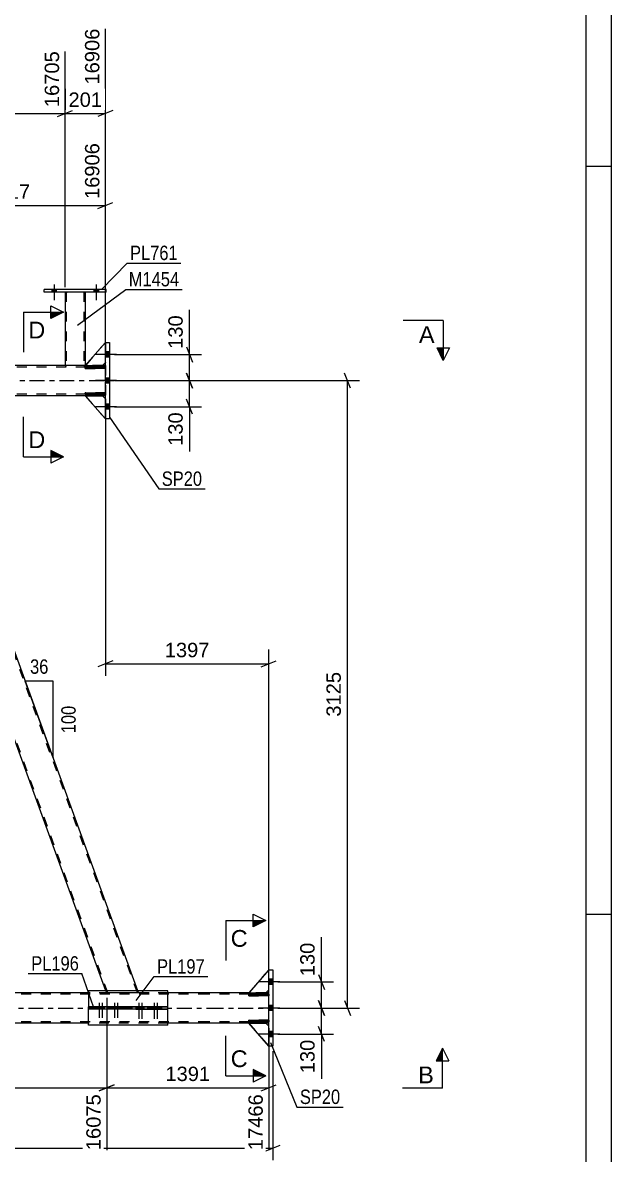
# Model space of a CAD drawing. Header units: millimetres. Extents: x -68 to 773, y -404 to 190.
# Drawn here: x 656 to 773.3, y -154.2 to 71.3 of the extents above; entities that cross this region are included whole.
import ezdxf

# ---------------------------------------------------------------- set-up
doc = ezdxf.new("R2010")
doc.units = ezdxf.units.MM
doc.linetypes.add('DXK_LINE_DOT2', pattern=[3.9198, 1.9599, -1.9599])
doc.linetypes.add('DXK_LINE_DOT3', pattern=[5.9187, 2.979, -0.9799, 0.9799, -0.9799])
doc.styles.add('Arial', font='ARIAL.TTF', dxfattribs={"height": 0.2})
doc.styles.add('Arial Narrow', font='ARIALN.TTF', dxfattribs={"height": 0.2})

# ---------------------------------------------------------------- blocks, each defined once
blk = doc.blocks.new('Unknown-318892922-1115')
at = {"color": 5, "linetype": 'Continuous'}
for p, q in [((773.35, -404.36), (773.35, 189.64)), ((768.35, -399.36), (768.35, 184.64)), ((773.35, 42.64), (768.35, 42.64)), ((773.35, -106.36), (768.35, -106.36))]:
    blk.add_line(p, q, dxfattribs=at)
blk = doc.blocks.new('Bolt-318892922-3757 - 3449')
at = {"linetype": 'Continuous'}
for points in [[(705.86, -120.32), (705.86, -119.28), (705.06, -119.28), (705.06, -120.32)], [(705.86, -120.32), (705.86, -119.28), (705.06, -119.28), (705.06, -120.32)], [(705.86, -120.32), (705.86, -119.28), (705.06, -119.28), (705.06, -120.32)], [(705.86, -125.52), (705.86, -124.48), (705.06, -124.48), (705.06, -125.52)], [(705.86, -125.52), (705.86, -124.48), (705.06, -124.48), (705.06, -125.52)], [(705.86, -130.72), (705.86, -129.68), (705.06, -129.68), (705.06, -130.72)], [(705.86, -130.72), (705.86, -129.68), (705.06, -129.68), (705.06, -130.72)], [(705.86, -130.72), (705.86, -129.68), (705.06, -129.68), (705.06, -130.72)]]:
    blk.add_hatch(color=1, dxfattribs=at).paths.add_polyline_path(points)
at = {"color": 1, "linetype": 'Continuous'}
for p, q in [((705.86, -119.28), (705.06, -119.28)), ((705.86, -119.28), (705.06, -119.28)), ((705.86, -119.28), (705.06, -119.28)), ((707.26, -119.8), (703.06, -119.8)), ((707.26, -119.8), (703.06, -119.8)), ((707.26, -119.8), (703.06, -119.8)), ((705.86, -120.32), (705.06, -120.32)), ((705.86, -120.32), (705.06, -120.32)), ((705.86, -120.32), (705.06, -120.32)), ((707.26, -125), (703.06, -125)), ((707.26, -125), (703.06, -125)), ((705.86, -124.48), (705.06, -124.48)), ((705.86, -124.48), (705.06, -124.48)), ((705.86, -125.52), (705.06, -125.52)), ((705.86, -125.52), (705.06, -125.52)), ((707.26, -130.2), (703.06, -130.2)), ((707.26, -130.2), (703.06, -130.2)), ((707.26, -130.2), (703.06, -130.2)), ((705.86, -129.68), (705.06, -129.68)), ((705.86, -129.68), (705.06, -129.68)), ((705.86, -129.68), (705.06, -129.68)), ((705.86, -130.72), (705.06, -130.72)), ((705.86, -130.72), (705.06, -130.72)), ((705.86, -130.72), (705.06, -130.72))]:
    blk.add_line(p, q, dxfattribs=at)
blk = doc.blocks.new('Part-318892922-3551 - 3449')
at = {"color": 7, "linetype": 'DXK_LINE_DOT2'}
for p, q in [((705.06, -117.4), (701.06, -122)), ((705.06, -121.4), (705.06, -117.4)), ((704.46, -122), (705.06, -121.4)), ((701.06, -122), (704.46, -122))]:
    blk.add_line(p, q, dxfattribs=at)
blk = doc.blocks.new('Part-318892922-3489 - 3449')
at = {"color": 2, "linetype": 'Continuous'}
for p, q in [((705.06, -117.4), (701.06, -122)), ((704.46, -122), (705.06, -121.4)), ((701.06, -122), (704.46, -122))]:
    blk.add_line(p, q, dxfattribs=at)
at = {"color": 7, "linetype": 'DXK_LINE_DOT2'}
blk.add_line((705.06, -121.4), (705.06, -117.4), dxfattribs=at)
blk = doc.blocks.new('Part-318892922-3490 - 3449')
at = {"color": 7, "linetype": 'DXK_LINE_DOT2'}
for p, q in [((705.06, -127.44), (701.06, -127.44)), ((701.06, -127.44), (701.06, -127.76)), ((701.06, -127.76), (705.06, -127.76)), ((704.46, -127.76), (704.46, -127.44)), ((705.06, -127.76), (705.06, -127.44))]:
    blk.add_line(p, q, dxfattribs=at)
blk = doc.blocks.new('Part-318892922-4144 - 3449')
at = {"color": 2, "linetype": 'Continuous'}
for p, q in [((664.46, 17.64), (664.45, 3)), ((668.46, 17.64), (668.45, 3)), ((664.49, 3), (664.45, 3)), ((664.59, 3), (664.49, 3)), ((664.75, 3), (664.59, 3)), ((668.16, 3), (664.75, 3)), ((668.31, 3), (668.16, 3)), ((668.42, 3), (668.31, 3)), ((668.45, 3), (668.42, 3))]:
    blk.add_line(p, q, dxfattribs=at)
at = {"color": 7, "linetype": 'DXK_LINE_DOT2'}
for p, q in [((664.46, 17.65), (664.46, 17.65)), ((664.46, 17.65), (664.46, 17.64)), ((664.46, 17.64), (664.46, 17.65)), ((664.49, 17.65), (664.46, 17.65)), ((664.46, 17.65), (664.49, 17.65)), ((664.6, 17.65), (664.49, 17.65)), ((664.49, 17.65), (664.6, 17.65)), ((664.75, 17.65), (664.6, 17.65)), ((664.6, 17.65), (664.75, 17.65)), ((664.7, 17.65), (664.69, 3)), ((664.7, 17.65), (664.7, 17.65)), ((664.72, 17.65), (664.7, 17.65)), ((664.7, 17.65), (664.72, 17.65)), ((664.77, 17.65), (664.72, 17.65)), ((664.72, 17.65), (664.77, 17.65)), ((668.16, 17.65), (664.75, 17.65)), ((668.16, 17.65), (664.75, 17.65)), ((668.07, 17.65), (664.77, 17.65)), ((664.77, 17.65), (664.85, 17.65)), ((668.15, 17.65), (664.85, 17.65)), ((668.15, 17.65), (668.07, 17.65)), ((668.2, 17.65), (668.15, 17.65)), ((668.15, 17.65), (668.2, 17.65)), ((668.16, 17.65), (668.32, 17.65)), ((668.32, 17.65), (668.16, 17.65)), ((668.22, 17.65), (668.2, 17.65)), ((668.2, 17.65), (668.22, 17.65)), ((668.22, 17.65), (668.21, 3)), ((668.22, 17.65), (668.22, 17.65)), ((668.32, 17.65), (668.42, 17.65)), ((668.42, 17.65), (668.32, 17.65)), ((668.42, 17.65), (668.46, 17.65)), ((668.46, 17.65), (668.42, 17.65)), ((668.46, 17.65), (668.46, 17.65)), ((668.46, 17.65), (668.46, 17.64)), ((668.46, 17.64), (668.46, 17.65)), ((664.45, 3.01), (664.49, 3.01)), ((664.49, 3.01), (664.59, 3.01)), ((664.59, 3.01), (664.75, 3.01)), ((664.69, 3.01), (664.71, 3.01)), ((664.69, 3), (664.71, 3)), ((668.06, 3), (664.71, 3.01)), ((664.71, 3), (664.75, 3)), ((668.21, 3), (664.75, 3.01)), ((664.75, 3), (664.76, 3)), ((664.76, 3), (664.84, 3)), ((668.19, 3), (664.84, 3)), ((668.14, 3), (668.06, 3)), ((668.19, 3), (668.14, 3)), ((668.21, 3), (668.19, 3)), ((668.19, 3), (668.21, 3)), ((668.21, 3), (668.31, 3)), ((668.31, 3), (668.42, 3)), ((668.42, 3), (668.45, 3))]:
    blk.add_line(p, q, dxfattribs=at)
blk = doc.blocks.new('Part-318892922-3491 - 3449')
at = {"color": 7, "linetype": 'DXK_LINE_DOT2'}
for p, q in [((705.06, -122.24), (701.06, -122.24)), ((701.06, -122.24), (701.06, -122.56)), ((701.06, -122.56), (705.06, -122.56)), ((704.46, -122.56), (704.46, -122.24)), ((705.06, -122.56), (705.06, -122.24))]:
    blk.add_line(p, q, dxfattribs=at)
blk = doc.blocks.new('Part-318892922-4154 - 3449')
at = {"color": 2, "linetype": 'Continuous'}
for p, q in [((660.26, 17.64), (660.26, 18.12)), ((672.66, 18.12), (660.26, 18.12)), ((672.66, 17.64), (672.66, 18.12)), ((672.66, 17.64), (660.26, 17.64))]:
    blk.add_line(p, q, dxfattribs=at)
blk = doc.blocks.new('Part-318892922-3511 - 3449')
at = {"color": 2, "linetype": 'Continuous'}
for p, q in [((701.06, -128), (704.46, -128)), ((705.06, -132.6), (701.06, -128)), ((704.46, -128), (705.06, -128.6))]:
    blk.add_line(p, q, dxfattribs=at)
at = {"color": 7, "linetype": 'DXK_LINE_DOT2'}
blk.add_line((705.06, -132.6), (705.06, -128.6), dxfattribs=at)
blk = doc.blocks.new('Part-318892922-3514 - 3449')
at = {"color": 7, "linetype": 'DXK_LINE_DOT2'}
for p, q in [((704.46, -128), (701.06, -128)), ((701.06, -128), (705.06, -132.6)), ((705.06, -128.6), (704.46, -128)), ((705.06, -132.6), (705.06, -128.6))]:
    blk.add_line(p, q, dxfattribs=at)
blk = doc.blocks.new('Part-318892922-3516 - 3449')
at = {"color": 2, "linetype": 'Continuous'}
for p, q in [((701.06, -127.44), (705.06, -127.44)), ((701.06, -127.76), (701.06, -127.44)), ((705.06, -127.76), (701.06, -127.76)), ((705.06, -127.44), (705.06, -127.76))]:
    blk.add_line(p, q, dxfattribs=at)
at = {"color": 7, "linetype": 'DXK_LINE_DOT2'}
blk.add_line((704.46, -127.76), (704.46, -127.44), dxfattribs=at)
blk = doc.blocks.new('Part-318892922-3517 - 3449')
at = {"color": 2, "linetype": 'Continuous'}
for p, q in [((701.06, -122.24), (705.06, -122.24)), ((701.06, -122.56), (701.06, -122.24)), ((705.06, -122.56), (701.06, -122.56)), ((705.06, -122.24), (705.06, -122.56))]:
    blk.add_line(p, q, dxfattribs=at)
at = {"color": 7, "linetype": 'DXK_LINE_DOT2'}
blk.add_line((704.46, -122.56), (704.46, -122.24), dxfattribs=at)
blk = doc.blocks.new('Part-318892922-3707 - 3449')
at = {"color": 2, "linetype": 'Continuous'}
for p, q in [((668.49, -2.44), (672.49, -2.44)), ((668.49, -2.76), (668.49, -2.44)), ((672.49, -2.76), (668.49, -2.76)), ((672.49, -2.44), (672.49, -2.76))]:
    blk.add_line(p, q, dxfattribs=at)
at = {"color": 7, "linetype": 'DXK_LINE_DOT2'}
blk.add_line((671.89, -2.76), (671.89, -2.44), dxfattribs=at)
blk = doc.blocks.new('Part-318892922-3526 - 3449')
at = {"color": 2, "linetype": 'Continuous'}
for p, q in [((705.06, -132.6), (705.06, -117.4)), ((705.06, -117.4), (705.86, -117.4)), ((705.86, -117.4), (705.86, -132.6)), ((705.86, -132.6), (705.06, -132.6))]:
    blk.add_line(p, q, dxfattribs=at)
blk = doc.blocks.new('Part-318892922-3709 - 3449')
at = {"color": 7, "linetype": 'DXK_LINE_DOT2'}
for p, q in [((672.49, -2.44), (668.49, -2.44)), ((668.49, -2.44), (668.49, -2.76)), ((668.49, -2.76), (672.49, -2.76)), ((671.89, -2.76), (671.89, -2.44)), ((672.49, -2.76), (672.49, -2.44))]:
    blk.add_line(p, q, dxfattribs=at)
blk = doc.blocks.new('Part-318892922-3642 - 3449')
at = {"color": 2, "linetype": 'Continuous'}
for p, q in [((684.96, -124.75), (669.1, -124.75)), ((669.1, -124.75), (675.51, -124.75)), ((669.1, -124.75), (669.1, -125.23)), ((675.51, -125.23), (669.1, -125.23)), ((675.51, -124.75), (678.55, -124.75)), ((675.51, -124.75), (675.51, -125.23)), ((678.55, -125.23), (675.51, -125.23)), ((678.55, -124.75), (684.96, -124.75)), ((678.55, -124.75), (678.55, -125.23)), ((678.55, -125.23), (684.96, -125.23)), ((684.96, -125.23), (684.96, -124.75))]:
    blk.add_line(p, q, dxfattribs=at)
at = {"color": 7, "linetype": 'DXK_LINE_DOT2'}
for p, q in [((669.1, -124.75), (669.1, -124.75)), ((669.1, -124.75), (669.1, -124.75)), ((684.96, -125.23), (669.1, -125.23)), ((684.96, -124.75), (684.96, -124.75)), ((684.96, -124.75), (684.96, -124.75))]:
    blk.add_line(p, q, dxfattribs=at)
blk = doc.blocks.new('Part-318892922-3706 - 3449')
at = {"color": 2, "linetype": 'Continuous'}
for p, q in [((668.49, 2.76), (672.49, 2.76)), ((668.49, 2.44), (668.49, 2.76)), ((672.49, 2.44), (668.49, 2.44)), ((672.49, 2.76), (672.49, 2.44))]:
    blk.add_line(p, q, dxfattribs=at)
at = {"color": 7, "linetype": 'DXK_LINE_DOT2'}
blk.add_line((671.89, 2.44), (671.89, 2.76), dxfattribs=at)
blk = doc.blocks.new('Part-318892922-4091 - 3449')
at = {"color": 2, "linetype": 'Continuous'}
for p, q in [((672.49, -7.6), (672.49, 7.6)), ((672.49, 7.6), (673.29, 7.6)), ((673.29, 7.6), (673.29, -7.6)), ((673.29, -7.6), (672.49, -7.6))]:
    blk.add_line(p, q, dxfattribs=at)
blk = doc.blocks.new('Part-318892922-3708 - 3449')
at = {"color": 7, "linetype": 'DXK_LINE_DOT2'}
for p, q in [((672.49, 2.76), (668.49, 2.76)), ((668.49, 2.76), (668.49, 2.44)), ((668.49, 2.44), (672.49, 2.44)), ((671.89, 2.76), (671.89, 2.44)), ((672.49, 2.44), (672.49, 2.76))]:
    blk.add_line(p, q, dxfattribs=at)
blk = doc.blocks.new('Part-318892922-3710 - 3449')
at = {"color": 2, "linetype": 'Continuous'}
for p, q in [((672.49, 7.6), (668.49, 3)), ((668.49, 3), (671.89, 3)), ((671.89, 3), (672.49, 3.6))]:
    blk.add_line(p, q, dxfattribs=at)
at = {"color": 7, "linetype": 'DXK_LINE_DOT2'}
blk.add_line((672.49, 7.6), (672.49, 3.6), dxfattribs=at)
blk = doc.blocks.new('Part-318892922-3711 - 3449')
at = {"color": 7, "linetype": 'DXK_LINE_DOT2'}
for p, q in [((672.49, 7.6), (668.49, 3)), ((672.49, 3.6), (672.49, 7.6)), ((668.49, 3), (671.89, 3)), ((671.89, 3), (672.49, 3.6))]:
    blk.add_line(p, q, dxfattribs=at)
blk = doc.blocks.new('Part-318892922-3734 - 3449')
at = {"color": 2, "linetype": 'Continuous'}
for p, q in [((668.49, -3), (671.89, -3)), ((672.49, -7.6), (668.49, -3)), ((671.89, -3), (672.49, -3.6))]:
    blk.add_line(p, q, dxfattribs=at)
at = {"color": 7, "linetype": 'DXK_LINE_DOT2'}
blk.add_line((672.49, -7.6), (672.49, -3.6), dxfattribs=at)
blk = doc.blocks.new('Part-318892922-3735 - 3449')
at = {"color": 7, "linetype": 'DXK_LINE_DOT2'}
for p, q in [((668.49, -3), (671.89, -3)), ((672.49, -7.6), (668.49, -3)), ((671.89, -3), (672.49, -3.6)), ((672.49, -3.6), (672.49, -7.6))]:
    blk.add_line(p, q, dxfattribs=at)
blk = doc.blocks.new('Part-318892922-3920 - 3449')
at = {"color": 7, "linetype": 'DXK_LINE_DOT2'}
for p, q in [((692.96, -122.24), (29.76, -122.24)), ((692.96, -122), (73.19, -122)), ((684.96, -122), (669.1, -122)), ((704.46, -122), (693.06, -122)), ((705.06, -122.24), (693.06, -122.24)), ((705.06, -128), (705.06, -122)), ((692.96, -127.76), (29.76, -127.76)), ((684.96, -128), (669.1, -128)), ((705.06, -127.76), (693.06, -127.76)), ((704.46, -128), (701.06, -128))]:
    blk.add_line(p, q, dxfattribs=at)
at = {"color": 2, "linetype": 'Continuous'}
for p, q in [((669.1, -122), (603.2, -122)), ((692.96, -122), (684.96, -122)), ((701.06, -122), (693.06, -122)), ((705.06, -122), (704.46, -122)), ((669.1, -128), (603.2, -128)), ((692.96, -128), (684.96, -128)), ((701.06, -128), (693.06, -128)), ((705.06, -128), (704.46, -128))]:
    blk.add_line(p, q, dxfattribs=at)
at = {"color": 7, "linetype": 'DXK_LINE_DOT3'}
for p, q in [((29.76, -125), (692.96, -125)), ((693.06, -125), (705.06, -125))]:
    blk.add_line(p, q, dxfattribs=at)
blk = doc.blocks.new('Bolt-318892922-3841 - 3449')
at = {"linetype": 'Continuous'}
for points in [[(679.54, -124.75), (678.82, -124.75), (678.82, -125.23), (679.54, -125.23)], [(680.14, -124.75), (679.42, -124.75), (679.42, -125.23), (680.14, -125.23)], [(682.55, -124.75), (681.83, -124.75), (681.83, -125.23), (682.55, -125.23)], [(683.15, -124.75), (682.43, -124.75), (682.43, -125.23), (683.15, -125.23)]]:
    blk.add_hatch(color=1, dxfattribs=at).paths.add_polyline_path(points)
at = {"color": 1, "linetype": 'Continuous'}
for p, q in [((679.18, -123.95), (679.18, -127.15)), ((679.78, -123.95), (679.78, -127.15)), ((682.19, -123.95), (682.19, -127.15)), ((682.79, -123.95), (682.79, -127.15)), ((678.82, -124.75), (678.82, -125.23)), ((679.42, -124.75), (679.42, -125.23)), ((679.54, -124.75), (679.54, -125.23)), ((680.14, -124.75), (680.14, -125.23)), ((681.83, -124.75), (681.83, -125.23)), ((682.43, -124.75), (682.43, -125.23)), ((682.55, -124.75), (682.55, -125.23)), ((683.15, -124.75), (683.15, -125.23))]:
    blk.add_line(p, q, dxfattribs=at)
blk = doc.blocks.new('Bolt-318892922-3842 - 3449')
at = {"linetype": 'Continuous'}
for points in [[(671.63, -124.75), (670.91, -124.75), (670.91, -125.23), (671.63, -125.23)], [(672.23, -124.75), (671.51, -124.75), (671.51, -125.23), (672.23, -125.23)], [(674.65, -124.75), (673.93, -124.75), (673.93, -125.23), (674.65, -125.23)], [(675.25, -124.75), (674.53, -124.75), (674.53, -125.23), (675.25, -125.23)]]:
    blk.add_hatch(color=1, dxfattribs=at).paths.add_polyline_path(points)
at = {"color": 1, "linetype": 'Continuous'}
for p, q in [((671.27, -123.95), (671.27, -126.95)), ((671.87, -123.95), (671.87, -126.95)), ((674.29, -123.95), (674.29, -126.95)), ((674.89, -123.95), (674.89, -126.95)), ((670.91, -124.75), (670.91, -125.23)), ((671.51, -124.75), (671.51, -125.23)), ((671.63, -124.75), (671.63, -125.23)), ((672.23, -124.75), (672.23, -125.23)), ((673.93, -124.75), (673.93, -125.23)), ((674.53, -124.75), (674.53, -125.23)), ((674.65, -124.75), (674.65, -125.23)), ((675.25, -124.75), (675.25, -125.23))]:
    blk.add_line(p, q, dxfattribs=at)
blk = doc.blocks.new('Part-318892922-3847 - 3449')
at = {"color": 2, "linetype": 'Continuous'}
for p, q in [((684.96, -121.59), (669.1, -121.59)), ((669.1, -121.59), (669.1, -124.75)), ((684.96, -124.75), (684.96, -121.59)), ((669.1, -128.39), (669.1, -125.23)), ((684.96, -128.39), (684.96, -125.23)), ((684.96, -128.39), (669.1, -128.39))]:
    blk.add_line(p, q, dxfattribs=at)
at = {"color": 7, "linetype": 'DXK_LINE_DOT2'}
for p, q in [((669.1, -125.23), (669.1, -124.75)), ((684.96, -125.23), (684.96, -124.75))]:
    blk.add_line(p, q, dxfattribs=at)
blk = doc.blocks.new('Bolt-318892922-3909 - 3449')
at = {"linetype": 'Continuous'}
for points in [[(673.29, 4.68), (673.29, 5.72), (672.49, 5.72), (672.49, 4.68)], [(673.29, 4.68), (673.29, 5.72), (672.49, 5.72), (672.49, 4.68)], [(673.29, 4.68), (673.29, 5.72), (672.49, 5.72), (672.49, 4.68)], [(673.29, -0.52), (673.29, 0.52), (672.49, 0.52), (672.49, -0.52)], [(673.29, -0.52), (673.29, 0.52), (672.49, 0.52), (672.49, -0.52)], [(673.29, -5.72), (673.29, -4.68), (672.49, -4.68), (672.49, -5.72)], [(673.29, -5.72), (673.29, -4.68), (672.49, -4.68), (672.49, -5.72)], [(673.29, -5.72), (673.29, -4.68), (672.49, -4.68), (672.49, -5.72)]]:
    blk.add_hatch(color=1, dxfattribs=at).paths.add_polyline_path(points)
at = {"color": 1, "linetype": 'Continuous'}
for p, q in [((674.69, 5.2), (670.49, 5.2)), ((674.69, 5.2), (670.49, 5.2)), ((674.69, 5.2), (670.49, 5.2)), ((673.29, 5.72), (672.49, 5.72)), ((673.29, 5.72), (672.49, 5.72)), ((673.29, 5.72), (672.49, 5.72)), ((673.29, 4.68), (672.49, 4.68)), ((673.29, 4.68), (672.49, 4.68)), ((673.29, 4.68), (672.49, 4.68)), ((674.69, 0), (670.49, 0)), ((674.69, 0), (670.49, 0)), ((673.29, 0.52), (672.49, 0.52)), ((673.29, 0.52), (672.49, 0.52)), ((673.29, -0.52), (672.49, -0.52)), ((673.29, -0.52), (672.49, -0.52)), ((674.69, -5.2), (670.49, -5.2)), ((674.69, -5.2), (670.49, -5.2)), ((674.69, -5.2), (670.49, -5.2)), ((673.29, -4.68), (672.49, -4.68)), ((673.29, -4.68), (672.49, -4.68)), ((673.29, -4.68), (672.49, -4.68)), ((673.29, -5.72), (672.49, -5.72)), ((673.29, -5.72), (672.49, -5.72)), ((673.29, -5.72), (672.49, -5.72))]:
    blk.add_line(p, q, dxfattribs=at)
blk = doc.blocks.new('Part-318892922-3935 - 3449')
at = {"color": 7, "linetype": 'DXK_LINE_DOT2'}
for p, q in [((672.49, 2.68), (12.26, 2.68)), ((671.89, 3), (27.67, 3)), ((671.89, 3), (668.49, 3)), ((672.49, 3), (672.49, -3)), ((672.49, -2.68), (12.26, -2.68)), ((671.89, -3), (668.49, -3))]:
    blk.add_line(p, q, dxfattribs=at)
at = {"color": 2, "linetype": 'Continuous'}
for p, q in [((668.49, 3), (638.58, 3)), ((672.49, 3), (671.89, 3)), ((668.49, -3), (638.58, -3)), ((672.49, -3), (671.89, -3))]:
    blk.add_line(p, q, dxfattribs=at)
at = {"color": 7, "linetype": 'DXK_LINE_DOT3'}
blk.add_line((12.26, 0), (682.49, 0), dxfattribs=at)
blk = doc.blocks.new('Bolt-318892922-4011 - 3449')
at = {"linetype": 'Continuous'}
for points in [[(661.82, 17.64), (662.7, 17.64), (662.7, 18.12), (661.82, 18.12)], [(670.22, 17.64), (671.1, 17.64), (671.1, 18.12), (670.22, 18.12)]]:
    blk.add_hatch(color=1, dxfattribs=at).paths.add_polyline_path(points)
at = {"color": 1, "linetype": 'Continuous'}
for p, q in [((661.82, 18.12), (661.82, 17.64)), ((662.26, 19.12), (662.26, 16)), ((662.7, 18.12), (662.7, 17.64)), ((670.22, 18.12), (670.22, 17.64)), ((670.66, 19.12), (670.66, 16)), ((671.1, 18.12), (671.1, 17.64))]:
    blk.add_line(p, q, dxfattribs=at)
blk = doc.blocks.new('Part-318892922-4076 - 3449')
at = {"color": 7, "linetype": 'DXK_LINE_DOT2'}
for p, q in [((635.82, -3), (629.44, -3)), ((629.58, -3.4), (629.44, -3)), ((673, -122), (629.69, -3)), ((678.88, -122), (635.57, -3)), ((635.97, -3.4), (635.82, -3)), ((672.75, -122), (672.6, -121.59)), ((679.13, -122), (678.99, -121.59)), ((679.13, -122), (672.75, -122))]:
    blk.add_line(p, q, dxfattribs=at)
at = {"color": 2, "linetype": 'Continuous'}
for p, q in [((672.6, -121.59), (629.58, -3.4)), ((678.99, -121.59), (635.97, -3.4))]:
    blk.add_line(p, q, dxfattribs=at)
blk = doc.blocks.new('Bolt-318892922-4107 - 3449')
at = {"linetype": 'Continuous'}
for points in [[(661.82, 17.64), (662.7, 17.64), (662.7, 18.12), (661.82, 18.12)], [(670.22, 17.64), (671.1, 17.64), (671.1, 18.12), (670.22, 18.12)]]:
    blk.add_hatch(color=1, dxfattribs=at).paths.add_polyline_path(points)
at = {"color": 1, "linetype": 'Continuous'}
for p, q in [((661.82, 18.12), (661.82, 17.64)), ((662.26, 19.12), (662.26, 16)), ((662.7, 18.12), (662.7, 17.64)), ((670.22, 18.12), (670.22, 17.64)), ((670.66, 19.12), (670.66, 16)), ((671.1, 18.12), (671.1, 17.64))]:
    blk.add_line(p, q, dxfattribs=at)
blk = doc.blocks.new('StraightDimension-318892922-4288 - 3449')
at = {"color": 7, "linetype": 'Continuous'}
for p, q in [((674.29, 5.2), (691.65, 5.2)), ((688.65, 6.7), (689.85, 3.7)), ((689.25, 0), (689.25, 5.2)), ((674.29, 0), (691.65, 0)), ((689.85, -1.5), (688.65, 1.5))]:
    blk.add_line(p, q, dxfattribs=at)
at = {"color": 0}
blk.add_wipeout([(688.5, 13.6), (684.3, 13.6), (684.3, 5.72), (688.5, 5.72)], dxfattribs=at)
at = {"color": 7, "linetype": 'Continuous'}
blk.add_line((689.25, 5.2), (689.25, 14.12), dxfattribs=at)
blk.add_line((689.25, 5.2), (689.25, 14.12), dxfattribs=at)
at = {"color": 3, "style": 'Arial'}
blk.add_text('130', height=2.865, rotation=90.0002, dxfattribs=at).set_placement((687.9, 6.33))
blk = doc.blocks.new('AngleDimension-318892922-14099 - 3449')
at = {"color": 7, "linetype": 'Continuous'}
for p, q in [((662.07, -59.91), (656.53, -59.91)), ((662.07, -75.13), (656.53, -59.91)), ((662.07, -75.13), (662.07, -59.91)), ((662.02, -74.98), (662.07, -75.13))]:
    blk.add_line(p, q, dxfattribs=at)
at = {"color": 0}
for points in [[(661.73, -59.01), (661.73, -54.81), (656.88, -54.81), (656.88, -59.01)], [(667.17, -64.18), (662.97, -64.18), (662.97, -70.86), (667.17, -70.86)]]:
    blk.add_wipeout(points, dxfattribs=at)
at = {"color": 3, "style": 'Arial Narrow'}
blk.add_text('36', height=2.863, dxfattribs=at).set_placement((657.48, -58.41))
blk.add_text('100', height=2.863, rotation=90.0002, dxfattribs=at).set_placement((666.57, -70.26))
blk = doc.blocks.new('StraightDimension-318892922-4974 - 3449')
at = {"color": 7, "linetype": 'Continuous'}
for p, q in [((705.86, -133.6), (705.86, -155.33)), ((-0.64, -152.93), (705.86, -152.93)), ((704.36, -153.53), (707.36, -152.33))]:
    blk.add_line(p, q, dxfattribs=at)
blk = doc.blocks.new('StraightDimension-318892922-5401 - 3449')
at = {"color": 7, "linetype": 'Continuous'}
for p, q in [((594.95, -123), (594.95, -153.31)), ((672.75, -123), (672.75, -153.31)), ((596.45, -140.3), (593.45, -141.5)), ((594.95, -140.9), (672.75, -140.9)), ((671.25, -141.5), (674.25, -140.3))]:
    blk.add_line(p, q, dxfattribs=at)
at = {"color": 0}
blk.add_wipeout([(638.9, -140.15), (638.9, -135.95), (628.8, -135.95), (628.8, -140.15)], dxfattribs=at)
at = {"color": 0, "linetype": 'Continuous'}
blk.add_wipeout([(672.15, -141.6), (667.95, -141.6), (667.95, -153.91), (672.15, -153.91)], dxfattribs=at)
at = {"color": 3, "style": 'Arial'}
blk.add_text('1945', height=2.865, dxfattribs=at).set_placement((629.4, -139.55))
at = {"color": 3, "linetype": 'Continuous', "style": 'Arial'}
blk.add_text('16075', height=2.865, rotation=90.0002, dxfattribs=at).set_placement((671.55, -153.31))
blk = doc.blocks.new('StraightDimension-318892922-4931 - 3449')
at = {"color": 7, "linetype": 'Continuous'}
for p, q in [((672.49, 4), (672.49, 70.1)), ((664.46, 18.65), (664.46, 65.6)), ((662.96, 52.59), (665.96, 53.79)), ((664.46, 53.19), (672.49, 53.19)), ((673.99, 53.79), (670.99, 52.59))]:
    blk.add_line(p, q, dxfattribs=at)
at = {"color": 0}
blk.add_wipeout([(672.41, 53.94), (672.41, 58.14), (664.54, 58.14), (664.54, 53.94)], dxfattribs=at)
at = {"color": 0, "linetype": 'Continuous'}
blk.add_wipeout([(671.89, 70.7), (667.69, 70.7), (667.69, 58.39), (671.89, 58.39)], dxfattribs=at)
at = {"color": 3, "linetype": 'Continuous', "style": 'Arial'}
blk.add_text('16906', height=2.865, rotation=90.0002, dxfattribs=at).set_placement((671.29, 58.99))
at = {"color": 3, "style": 'Arial'}
blk.add_text('201', height=2.865, dxfattribs=at).set_placement((665.14, 54.54))
blk = doc.blocks.new('StraightDimension-318892922-5040 - 3449')
at = {"color": 7, "linetype": 'Continuous'}
for p, q in [((714.94, -123.5), (716.14, -126.5)), ((706.86, -125), (717.94, -125)), ((715.54, -130.2), (715.54, -125)), ((706.86, -130.2), (717.94, -130.2)), ((716.14, -131.7), (714.94, -128.7))]:
    blk.add_line(p, q, dxfattribs=at)
at = {"color": 0}
blk.add_wipeout([(714.79, -130.72), (710.59, -130.72), (710.59, -138.6), (714.79, -138.6)], dxfattribs=at)
at = {"color": 7, "linetype": 'Continuous'}
blk.add_line((715.54, -130.2), (715.54, -139.12), dxfattribs=at)
blk.add_line((715.54, -130.2), (715.54, -139.12), dxfattribs=at)
at = {"color": 3, "style": 'Arial'}
blk.add_text('130', height=2.865, rotation=90.0002, dxfattribs=at).set_placement((714.19, -138))
blk = doc.blocks.new('StraightDimension-318892922-5032 - 3449')
at = {"color": 7, "linetype": 'Continuous'}
for p, q in [((714.94, -118.3), (716.14, -121.3)), ((706.86, -119.8), (717.94, -119.8)), ((715.54, -125), (715.54, -119.8)), ((716.14, -126.5), (714.94, -123.5)), ((706.86, -125), (717.94, -125))]:
    blk.add_line(p, q, dxfattribs=at)
at = {"color": 0}
blk.add_wipeout([(714.79, -111.4), (710.59, -111.4), (710.59, -119.27), (714.79, -119.27)], dxfattribs=at)
at = {"color": 7, "linetype": 'Continuous'}
blk.add_line((715.54, -119.8), (715.54, -110.88), dxfattribs=at)
blk.add_line((715.54, -119.8), (715.54, -110.88), dxfattribs=at)
at = {"color": 3, "style": 'Arial'}
blk.add_text('130', height=2.865, rotation=90.0002, dxfattribs=at).set_placement((714.19, -118.67))
blk = doc.blocks.new('StraightDimension-318892922-4232 - 3449')
at = {"color": 7, "linetype": 'Continuous'}
for p, q in [((672.49, -4), (672.49, -58.85)), ((705.06, -121), (705.06, -53.6)), ((673.99, -55.85), (670.99, -57.05)), ((703.56, -57.05), (706.56, -55.85)), ((672.49, -56.45), (705.06, -56.45))]:
    blk.add_line(p, q, dxfattribs=at)
at = {"color": 0}
blk.add_wipeout([(693.82, -55.7), (693.82, -51.5), (683.73, -51.5), (683.73, -55.7)], dxfattribs=at)
at = {"color": 3, "style": 'Arial'}
blk.add_text('1397', height=2.865, dxfattribs=at).set_placement((684.33, -55.1))
blk = doc.blocks.new('StraightDimension-318892922-4296 - 3449')
at = {"color": 7, "linetype": 'Continuous'}
for p, q in [((674.29, 0), (691.65, 0)), ((688.65, 1.5), (689.85, -1.5)), ((689.25, -5.2), (689.25, 0)), ((689.85, -6.7), (688.65, -3.7)), ((674.29, -5.2), (691.65, -5.2))]:
    blk.add_line(p, q, dxfattribs=at)
at = {"color": 0}
blk.add_wipeout([(688.5, -5.73), (684.3, -5.73), (684.3, -13.6), (688.5, -13.6)], dxfattribs=at)
at = {"color": 7, "linetype": 'Continuous'}
blk.add_line((689.25, -5.2), (689.25, -14.12), dxfattribs=at)
blk.add_line((689.25, -5.2), (689.25, -14.12), dxfattribs=at)
at = {"color": 3, "style": 'Arial'}
blk.add_text('130', height=2.865, rotation=90.0002, dxfattribs=at).set_placement((687.9, -13))
blk = doc.blocks.new('StraightDimension-318892922-4614 - 3449')
at = {"color": 7, "linetype": 'Continuous'}
for p, q in [((635.82, -2), (635.82, 51.79)), ((672.49, 4), (672.49, 47.29)), ((637.32, 35.48), (634.32, 34.28)), ((635.82, 34.88), (672.49, 34.88)), ((670.99, 34.28), (673.99, 35.48))]:
    blk.add_line(p, q, dxfattribs=at)
at = {"color": 0, "linetype": 'Continuous'}
blk.add_wipeout([(671.89, 47.89), (667.69, 47.89), (667.69, 35.58), (671.89, 35.58)], dxfattribs=at)
at = {"color": 0}
blk.add_wipeout([(658.09, 35.63), (658.09, 39.83), (650.22, 39.83), (650.22, 35.63)], dxfattribs=at)
at = {"color": 3, "linetype": 'Continuous', "style": 'Arial'}
blk.add_text('16906', height=2.865, rotation=90.0002, dxfattribs=at).set_placement((671.29, 36.18))
at = {"color": 3, "style": 'Arial'}
blk.add_text('917', height=2.865, dxfattribs=at).set_placement((650.82, 36.23))
blk = doc.blocks.new('StraightDimension-318892922-4921 - 3449')
at = {"color": 7, "linetype": 'Continuous'}
for p, q in [((624.45, 16.33), (624.45, 65.6)), ((664.46, 18.65), (664.46, 65.6)), ((625.95, 53.79), (622.95, 52.59)), ((624.45, 53.19), (664.46, 53.19)), ((662.96, 52.59), (665.96, 53.79))]:
    blk.add_line(p, q, dxfattribs=at)
at = {"color": 0, "linetype": 'Continuous'}
blk.add_wipeout([(663.86, 66.2), (659.66, 66.2), (659.66, 53.89), (663.86, 53.89)], dxfattribs=at)
at = {"color": 0}
blk.add_wipeout([(649.5, 53.94), (649.5, 58.14), (639.41, 58.14), (639.41, 53.94)], dxfattribs=at)
at = {"color": 3, "linetype": 'Continuous', "style": 'Arial'}
blk.add_text('16705', height=2.865, rotation=90.0002, dxfattribs=at).set_placement((663.26, 54.49))
at = {"color": 3, "style": 'Arial'}
blk.add_text('1000', height=2.865, dxfattribs=at).set_placement((640.01, 54.54))
blk = doc.blocks.new('StraightDimension-318892922-5075 - 3449')
at = {"color": 7, "linetype": 'Continuous'}
for p, q in [((674.29, 0), (723.17, 0)), ((721.37, -1.5), (720.17, 1.5)), ((720.77, -125), (720.77, 0)), ((720.17, -123.5), (721.37, -126.5)), ((706.86, -125), (723.17, -125))]:
    blk.add_line(p, q, dxfattribs=at)
at = {"color": 0}
blk.add_wipeout([(720.02, -57.45), (715.82, -57.45), (715.82, -67.55), (720.02, -67.55)], dxfattribs=at)
at = {"color": 3, "style": 'Arial'}
blk.add_text('3125', height=2.865, rotation=90.0002, dxfattribs=at).set_placement((719.42, -66.95))
blk = doc.blocks.new('StraightDimension-318892922-5420 - 3449')
at = {"color": 7, "linetype": 'Continuous'}
for p, q in [((672.75, -123), (672.75, -153.31)), ((705.06, -129), (705.06, -153.31)), ((674.25, -140.3), (671.25, -141.5)), ((672.75, -140.9), (705.06, -140.9)), ((703.56, -141.5), (706.56, -140.3))]:
    blk.add_line(p, q, dxfattribs=at)
at = {"color": 0}
blk.add_wipeout([(693.95, -140.15), (693.95, -135.95), (683.86, -135.95), (683.86, -140.15)], dxfattribs=at)
at = {"color": 0, "linetype": 'Continuous'}
blk.add_wipeout([(704.46, -141.6), (700.26, -141.6), (700.26, -153.91), (704.46, -153.91)], dxfattribs=at)
at = {"color": 3, "style": 'Arial'}
blk.add_text('1391', height=2.865, dxfattribs=at).set_placement((684.46, -139.55))
at = {"color": 3, "linetype": 'Continuous', "style": 'Arial'}
blk.add_text('17466', height=2.865, rotation=90.0002, dxfattribs=at).set_placement((703.86, -153.31))
blk = doc.blocks.new('SectionMark-318892922-5436 - 3449')
at = {"color": 6, "linetype": 'Continuous'}
for p, q in [((739.7, -141), (739.7, -133)), ((739.7, -133), (740.95, -135.5))]:
    blk.add_line(p, q, dxfattribs=at)
at = {"color": 0, "linetype": 'Continuous'}
blk.add_wipeout([(737.95, -140), (737.95, -136.5), (734.84, -136.5), (734.84, -140)], dxfattribs=at)
at = {"linetype": 'Continuous'}
blk.add_hatch(color=6, dxfattribs=at).paths.add_polyline_path([(739.7, -135.5), (738.45, -135.5), (739.7, -133)])
at = {"color": 6, "linetype": 'Continuous'}
for p, q in [((739.7, -133), (738.45, -135.5)), ((738.45, -135.5), (740.95, -135.5)), ((739.7, -141), (731.7, -141))]:
    blk.add_line(p, q, dxfattribs=at)
at = {"color": 3, "linetype": 'Continuous', "style": 'Arial'}
blk.add_text('B', height=3.34, dxfattribs=at).set_placement((734.84, -140))
blk = doc.blocks.new('Mark-318892922-3522 - 3449')
at = {"color": 0}
blk.add_wipeout([(719.3, -144.12), (719.3, -141.12), (711.26, -141.12), (711.26, -144.12)], dxfattribs=at)
blk.add_wipeout([(719.3, -144.12), (719.3, -141.12), (711.26, -141.12), (711.26, -144.12)], dxfattribs=at)
at = {"color": 30, "linetype": 'Continuous'}
for p, q in [((705.39, -131.85), (710.66, -144.72)), ((710.66, -144.72), (719.9, -144.72))]:
    blk.add_line(p, q, dxfattribs=at)
at = {"color": 3, "style": 'Arial Narrow'}
blk.add_text('SP20', height=2.863, dxfattribs=at).set_placement((711.26, -144.12))
blk = doc.blocks.new('Mark-318892922-3638 - 3449')
at = {"color": 0}
blk.add_wipeout([(667.22, -117.54), (667.22, -114.54), (657.72, -114.54), (657.72, -117.54)], dxfattribs=at)
blk.add_wipeout([(667.22, -117.54), (667.22, -114.54), (657.72, -114.54), (657.72, -117.54)], dxfattribs=at)
at = {"color": 30, "linetype": 'Continuous'}
for p in [(657.12, -118.14), (670.14, -124.75)]:
    blk.add_line(p, (667.82, -118.14), dxfattribs=at)
at = {"color": 3, "style": 'Arial Narrow'}
blk.add_text('PL196', height=2.863, dxfattribs=at).set_placement((657.72, -117.54))
blk = doc.blocks.new('Mark-318892922-4087 - 3449')
at = {"color": 0}
blk.add_wipeout([(691.77, -20.97), (691.77, -17.97), (683.73, -17.97), (683.73, -20.97)], dxfattribs=at)
blk.add_wipeout([(691.77, -20.97), (691.77, -17.97), (683.73, -17.97), (683.73, -20.97)], dxfattribs=at)
at = {"color": 30, "linetype": 'Continuous'}
for p, q in [((673.29, -7.25), (683.13, -21.57)), ((683.13, -21.57), (692.37, -21.57))]:
    blk.add_line(p, q, dxfattribs=at)
at = {"color": 3, "style": 'Arial Narrow'}
blk.add_text('SP20', height=2.863, dxfattribs=at).set_placement((683.73, -20.97))
blk = doc.blocks.new('Mark-318892922-3843 - 3449')
at = {"color": 0}
blk.add_wipeout([(692.3, -118.15), (692.3, -115.15), (682.8, -115.15), (682.8, -118.15)], dxfattribs=at)
blk.add_wipeout([(692.3, -118.15), (692.3, -115.15), (682.8, -115.15), (682.8, -118.15)], dxfattribs=at)
at = {"color": 30, "linetype": 'Continuous'}
for p, q in [((678.61, -123.49), (682.2, -118.75)), ((682.2, -118.75), (692.9, -118.75))]:
    blk.add_line(p, q, dxfattribs=at)
at = {"color": 3, "style": 'Arial Narrow'}
blk.add_text('PL197', height=2.863, dxfattribs=at).set_placement((682.8, -118.15))
blk = doc.blocks.new('SectionMark-318892922-5442 - 3449')
at = {"linetype": 'Continuous'}
for points in [[(701.97, -108.8), (701.97, -107.55), (704.47, -107.55)], [(701.97, -138.52), (701.97, -137.27), (704.47, -138.52)]]:
    blk.add_hatch(color=6, dxfattribs=at).paths.add_polyline_path(points)
at = {"color": 6, "linetype": 'Continuous'}
for p, q in [((696.47, -107.55), (704.47, -107.55)), ((701.97, -108.8), (701.97, -106.3)), ((701.97, -106.3), (704.47, -107.55)), ((704.47, -107.55), (701.97, -108.8)), ((704.47, -138.52), (701.97, -137.27)), ((701.97, -137.27), (701.97, -139.77)), ((696.47, -138.52), (704.47, -138.52)), ((704.47, -138.52), (701.97, -139.77))]:
    blk.add_line(p, q, dxfattribs=at)
at = {"color": 0, "linetype": 'Continuous'}
for points in [[(700.84, -112.8), (700.84, -109.3), (697.47, -109.3), (697.47, -112.8)], [(700.84, -136.77), (700.84, -133.27), (697.47, -133.27), (697.47, -136.77)]]:
    blk.add_wipeout(points, dxfattribs=at)
at = {"color": 6, "linetype": 'Continuous'}
for p, q in [((696.47, -107.55), (696.47, -115.55)), ((696.47, -138.52), (696.47, -130.52))]:
    blk.add_line(p, q, dxfattribs=at)
at = {"color": 3, "linetype": 'Continuous', "style": 'Arial'}
for p in [(697.47, -112.8), (697.47, -136.77)]:
    blk.add_text('C', height=3.34, dxfattribs=at).set_placement(p)
blk = doc.blocks.new('Mark-318892922-4140 - 3449')
at = {"color": 0}
blk.add_wipeout([(687.21, 18.78), (687.21, 21.78), (677.16, 21.78), (677.16, 18.78)], dxfattribs=at)
blk.add_wipeout([(687.21, 18.78), (687.21, 21.78), (677.16, 21.78), (677.16, 18.78)], dxfattribs=at)
at = {"color": 30, "linetype": 'Continuous'}
for p, q in [((666.94, 11.07), (676.56, 18.18)), ((676.56, 18.18), (687.81, 18.18))]:
    blk.add_line(p, q, dxfattribs=at)
at = {"color": 3, "style": 'Arial Narrow'}
blk.add_text('M1454', height=2.863, dxfattribs=at).set_placement((677.16, 18.78))
blk = doc.blocks.new('Mark-318892922-4150 - 3449')
at = {"color": 0}
blk.add_wipeout([(686.92, 24.02), (686.92, 27.02), (677.41, 27.02), (677.41, 24.02)], dxfattribs=at)
blk.add_wipeout([(686.92, 24.02), (686.92, 27.02), (677.41, 27.02), (677.41, 24.02)], dxfattribs=at)
at = {"color": 30, "linetype": 'Continuous'}
for p, q in [((671.74, 18.12), (676.81, 23.42)), ((676.81, 23.42), (687.52, 23.42))]:
    blk.add_line(p, q, dxfattribs=at)
at = {"color": 3, "style": 'Arial Narrow'}
blk.add_text('PL761', height=2.863, dxfattribs=at).set_placement((677.41, 24.02))
blk = doc.blocks.new('SectionMark-318892922-5438 - 3449')
at = {"color": 6, "linetype": 'Continuous'}
for p in [(739.85, 12), (741.1, 6.5)]:
    blk.add_line(p, (739.85, 4), dxfattribs=at)
at = {"color": 0, "linetype": 'Continuous'}
blk.add_wipeout([(738.1, 7.5), (738.1, 11), (734.99, 11), (734.99, 7.5)], dxfattribs=at)
at = {"linetype": 'Continuous'}
blk.add_hatch(color=6, dxfattribs=at).paths.add_polyline_path([(738.6, 6.5), (739.85, 6.5), (739.85, 4)])
at = {"color": 6, "linetype": 'Continuous'}
for p, q in [((739.85, 12), (731.85, 12)), ((738.6, 6.5), (741.1, 6.5)), ((739.85, 4), (738.6, 6.5))]:
    blk.add_line(p, q, dxfattribs=at)
at = {"color": 3, "linetype": 'Continuous', "style": 'Arial'}
blk.add_text('A', height=3.34, dxfattribs=at).set_placement((734.99, 7.5))
blk = doc.blocks.new('SectionMark-318892922-5440 - 3449')
at = {"linetype": 'Continuous'}
for points in [[(661.64, 12.4), (661.64, 13.65), (664.14, 13.65)], [(661.64, -15.2), (661.64, -13.95), (664.14, -15.2)]]:
    blk.add_hatch(color=6, dxfattribs=at).paths.add_polyline_path(points)
at = {"color": 6, "linetype": 'Continuous'}
for p, q in [((656.14, 13.65), (664.14, 13.65)), ((661.64, 12.4), (661.64, 14.9)), ((661.64, 14.9), (664.14, 13.65)), ((664.14, 13.65), (661.64, 12.4)), ((656.14, -15.2), (664.14, -15.2)), ((664.14, -15.2), (661.64, -13.95)), ((661.64, -13.95), (661.64, -16.45)), ((664.14, -15.2), (661.64, -16.45))]:
    blk.add_line(p, q, dxfattribs=at)
at = {"color": 0, "linetype": 'Continuous'}
for points in [[(660.51, 8.4), (660.51, 11.9), (657.14, 11.9), (657.14, 8.4)], [(660.51, -13.45), (660.51, -9.95), (657.14, -9.95), (657.14, -13.45)]]:
    blk.add_wipeout(points, dxfattribs=at)
at = {"color": 6, "linetype": 'Continuous'}
for p, q in [((656.14, 13.65), (656.14, 5.65)), ((656.14, -15.2), (656.14, -7.2))]:
    blk.add_line(p, q, dxfattribs=at)
at = {"color": 3, "linetype": 'Continuous', "style": 'Arial'}
for p in [(657.14, 8.4), (657.14, -13.45)]:
    blk.add_text('D', height=3.34, dxfattribs=at).set_placement(p)

msp = doc.modelspace()

# ---------------------------------------------------------------- block references
for name in ['Unknown-318892922-1115', 'Part-318892922-4154 - 3449', 'Bolt-318892922-4011 - 3449', 'Bolt-318892922-4107 - 3449', 'Part-318892922-4144 - 3449', 'Part-318892922-3710 - 3449', 'Part-318892922-3711 - 3449', 'Part-318892922-4091 - 3449', 'Bolt-318892922-3909 - 3449', 'Part-318892922-3935 - 3449', 'Part-318892922-3706 - 3449', 'Part-318892922-3708 - 3449', 'Part-318892922-4076 - 3449', 'Part-318892922-3707 - 3449', 'Part-318892922-3709 - 3449', 'Part-318892922-3734 - 3449', 'Part-318892922-3735 - 3449', 'Part-318892922-3551 - 3449', 'Part-318892922-3489 - 3449', 'Bolt-318892922-3757 - 3449', 'Part-318892922-3526 - 3449', 'Part-318892922-3847 - 3449', 'Part-318892922-3920 - 3449', 'Bolt-318892922-3842 - 3449', 'Bolt-318892922-3841 - 3449', 'Part-318892922-3491 - 3449', 'Part-318892922-3517 - 3449', 'Part-318892922-3642 - 3449', 'Part-318892922-3490 - 3449', 'Part-318892922-3516 - 3449', 'Part-318892922-3511 - 3449', 'Part-318892922-3514 - 3449']:
    msp.add_blockref(name, (0, 0))

# ---------------------------------------------------------------- next in the draw order: block references
for name in ['StraightDimension-318892922-4288 - 3449', 'AngleDimension-318892922-14099 - 3449']:
    msp.add_blockref(name, (0, 0))

# ---------------------------------------------------------------- next in the draw order: block references
for name in ['StraightDimension-318892922-4931 - 3449', 'StraightDimension-318892922-4974 - 3449']:
    msp.add_blockref(name, (0, 0))

# ---------------------------------------------------------------- next in the draw order: block references
for name in ['StraightDimension-318892922-5401 - 3449', 'StraightDimension-318892922-5040 - 3449']:
    msp.add_blockref(name, (0, 0))

# ---------------------------------------------------------------- next in the draw order: block references
msp.add_blockref('StraightDimension-318892922-5032 - 3449', (0, 0))

# ---------------------------------------------------------------- next in the draw order: block references
msp.add_blockref('StraightDimension-318892922-4232 - 3449', (0, 0))

# ---------------------------------------------------------------- next in the draw order: block references
msp.add_blockref('StraightDimension-318892922-4296 - 3449', (0, 0))

# ---------------------------------------------------------------- next in the draw order: block references
msp.add_blockref('StraightDimension-318892922-4614 - 3449', (0, 0))

# ---------------------------------------------------------------- next in the draw order: block references
for name in ['StraightDimension-318892922-4921 - 3449', 'StraightDimension-318892922-5075 - 3449']:
    msp.add_blockref(name, (0, 0))

# ---------------------------------------------------------------- next in the draw order: block references
for name in ['Mark-318892922-4140 - 3449', 'Mark-318892922-4087 - 3449', 'StraightDimension-318892922-5420 - 3449']:
    msp.add_blockref(name, (0, 0))

# ---------------------------------------------------------------- next in the draw order: block references
for name in ['Mark-318892922-4150 - 3449', 'SectionMark-318892922-5438 - 3449', 'Mark-318892922-3638 - 3449', 'Mark-318892922-3843 - 3449', 'SectionMark-318892922-5436 - 3449']:
    msp.add_blockref(name, (0, 0))

# ---------------------------------------------------------------- next in the draw order: block references
for name in ['SectionMark-318892922-5440 - 3449', 'Mark-318892922-3522 - 3449']:
    msp.add_blockref(name, (0, 0))

# ---------------------------------------------------------------- next in the draw order: block references
msp.add_blockref('SectionMark-318892922-5442 - 3449', (0, 0))

doc.saveas('drawing.dxf')
